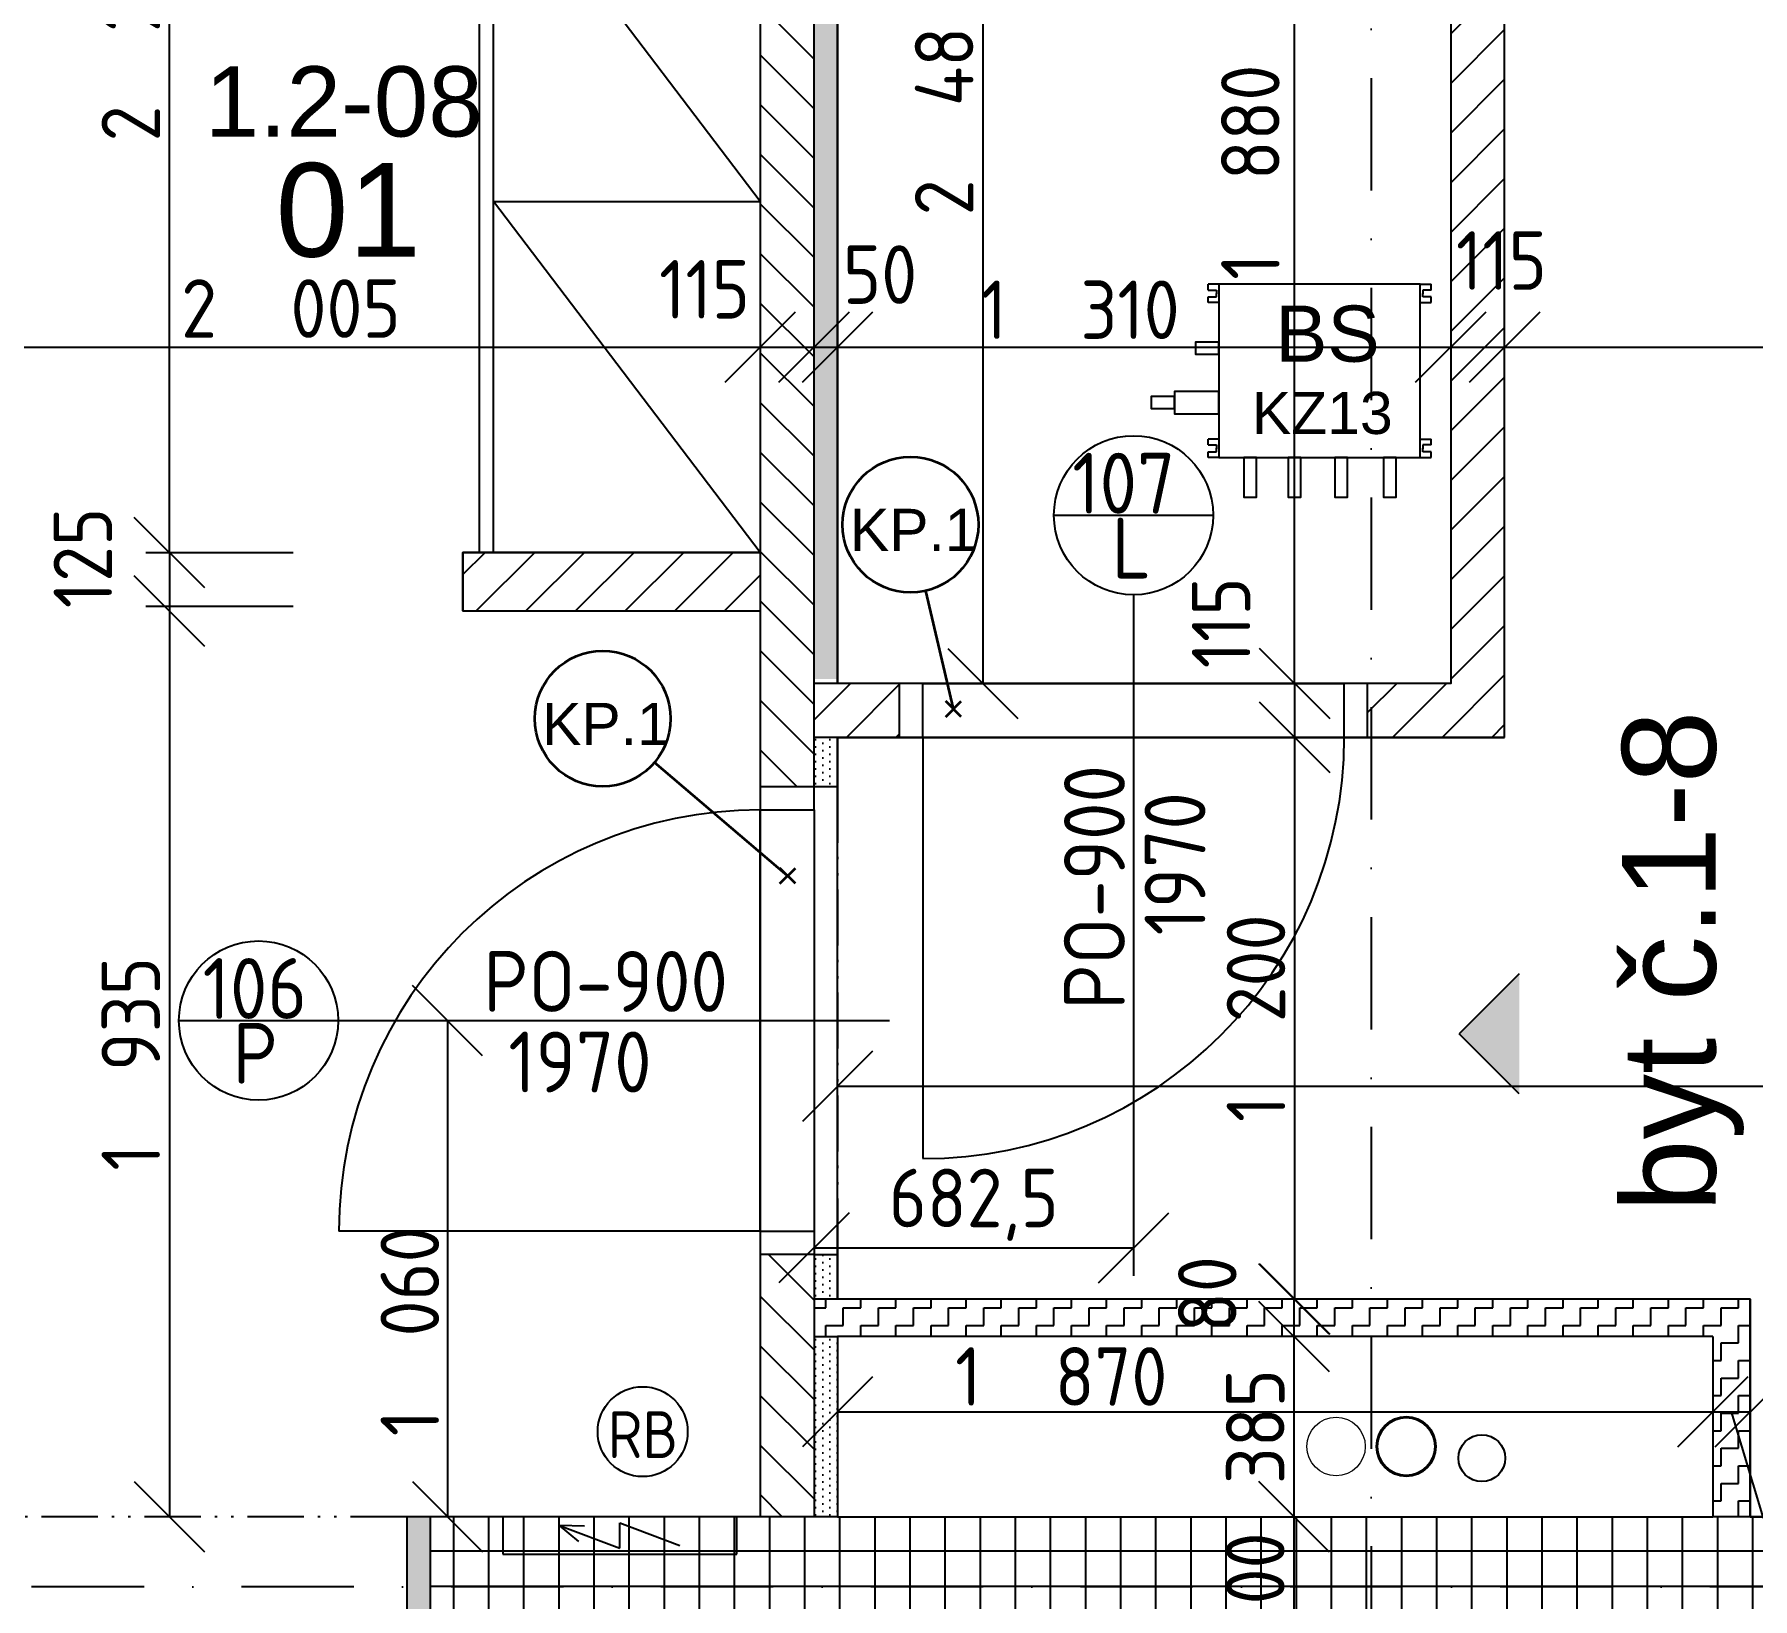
# Model space of a CAD drawing. Extents: x 4511820 to 5180432, y -1526536 to -944957.
# Drawn here: x 4986530 to 4990201, y -1338380 to -1335038 of the extents above; entities that cross this region are included whole.
import ezdxf

# ---------------------------------------------------------------- set-up
doc = ezdxf.new("R2010")
doc.units = 0
doc.header["$MEASUREMENT"] = 0
doc.linetypes.add('ACAD_ISO12W100', pattern=[22, 12, -3, 0.5, -3, 0.5, -3])
doc.linetypes.add('BODKOCIARKOVANA_3', pattern=[5.6, 3, -1.3, 0, -1.3])
doc.layers.get('0').update_dxf_attribs({"linetype": 'CONTINUOUS'})
doc.layers.get('Defpoints').update_dxf_attribs({"color": 61, "linetype": 'CONTINUOUS'})
for name, color, linetype in [('DVERE', 45, 'CONTINUOUS'), ('KÓTY', 4, 'CONTINUOUS'), ('MÚRY', 1, 'CONTINUOUS'), ('osi', 253, 'CONTINUOUS'), ('Plochy', 41, 'CONTINUOUS'), ('POPIS', 7, 'CONTINUOUS'), ('TENKÁ', 7, 'CONTINUOUS'), ('ZARIADENIE', 47, 'CONTINUOUS'), ('ZZ-chladenie', 133, 'CONTINUOUS'), ('ZZ-elektro', 221, 'CONTINUOUS'), ('zz-vetr', 52, 'CONTINUOUS'), ('ŠRAFY', 82, 'CONTINUOUS')]:
    doc.layers.add(name, color=color, linetype=linetype)
for name, color, linetype, lineweight in [('preklady', 74, 'CONTINUOUS', 35), ('zz-kanal-daždová', 136, 'CONTINUOUS', 40), ('zz-kanal-splaskova', 37, 'CONTINUOUS', 18)]:
    doc.layers.add(name, color=color, linetype=linetype, lineweight=lineweight)
doc.styles.add('ARIAL', font='arial.ttf')
doc.styles.add('Style-Arial', font='arial.ttf')
doc.styles.add('STYLE1', font='isocp.shx')
doc.dimstyles.new('STANDARD-50', dxfattribs={"dimtxt": 125, "dimasz": 150, "dimexe": 10, "dimexo": 200, "dimgap": 20, "dimtad": 1, "dimdsep": 46, "dimlunit": 6, "dimtxsty": 'STYLE1', "dimblk1": 'OBLIQUE', "dimblk2": 'OBLIQUE', "dimsah": 1, "dimcen": 2.5, "dimse1": 1, "dimse2": 1, "dimadec": 0, "dimazin": 0, "dimtfac": 1, "dimtmove": 1, "dimatfit": 3, "dimldrblk": 'OBLIQUE', "dimfxl": 1, "dimtolj": 1, "dimtzin": 0, "dimarcsym": 0})
pattern_1 = [(135, (-2976355.03, 23031.926), (-53.0330086, -53.0330086), [])]
pattern_2 = [(45, (515270.5, 128041), (-53.0330086, 53.0330086), [])]
pattern_3 = [(90, (-71441.844, -199631), (-15.625, 7.8125), [0, -15.625])]

# ---------------------------------------------------------------- blocks, each defined once
blk = doc.blocks.new('_OBLIQUE')
at = {"color": 0, "linetype": 'ByBlock'}
blk.add_line((-0.5, -0.5), (0.5, 0.5), dxfattribs=at)
blk = doc.blocks.new('*D22732')
at = {"layer": 'Defpoints', "color": 0}
for p in [(4988878.5, -1336425.2), (4988878.5, -1336540.2), (4989222.5, -1336540.2)]:
    blk.add_point(p, dxfattribs=at)
at = {"layer": 'KÓTY', "color": 0, "lineweight": -2}
blk.add_line((4989222.5, -1336425.2), (4989222.5, -1336540.2), dxfattribs=at)
at = {"layer": 'KÓTY', "color": 0, "linetype": 'ByBlock', "lineweight": -2, "xscale": 150, "yscale": 150, "zscale": 150}
for p, rotation in [((4989222.5, -1336425.2), 90), ((4989222.5, -1336540.2), 270)]:
    blk.add_blockref('_OBLIQUE', p, dxfattribs=dict(at, rotation=rotation))
at = {"layer": 'KÓTY', "color": 0, "insert": (4989065.5, -1336295.5), "char_height": 125, "attachment_point": 5, "rotation": 90, "style": 'STYLE1'}
blk.add_mtext('\\A1;115', dxfattribs=at)
blk = doc.blocks.new('*D22733')
at = {"layer": 'Defpoints', "color": 0}
for p in [(4989222.5, -1336540.2), (4989222.5, -1337740.2), (4989222.5, -1337740.2)]:
    blk.add_point(p, dxfattribs=at)
at = {"layer": 'KÓTY', "color": 0, "lineweight": -2}
blk.add_line((4989222.5, -1336540.2), (4989222.5, -1337740.2), dxfattribs=at)
at = {"layer": 'KÓTY', "color": 0, "linetype": 'ByBlock', "lineweight": -2, "xscale": 150, "yscale": 150, "zscale": 150}
for p, rotation in [((4989222.5, -1336540.2), 90), ((4989222.5, -1337740.2), 270)]:
    blk.add_blockref('_OBLIQUE', p, dxfattribs=dict(at, rotation=rotation))
at = {"layer": 'KÓTY', "color": 0, "insert": (4989140, -1337140.2), "char_height": 125, "attachment_point": 5, "rotation": 90, "style": 'STYLE1'}
blk.add_mtext('\\A1;1ﾠ200', dxfattribs=at)
blk = doc.blocks.new('*D22742')
at = {"layer": 'Defpoints', "color": 0}
for p in [(4987128.5, -1336145.2), (4986819, -1336270.2), (4987128.5, -1336270.2)]:
    blk.add_point(p, dxfattribs=at)
at = {"layer": 'KÓTY', "color": 0, "lineweight": -2}
blk.add_line((4986819, -1336145.2), (4986819, -1336270.2), dxfattribs=at)
at = {"layer": 'KÓTY', "color": 0, "linetype": 'ByBlock', "lineweight": -2, "xscale": 150, "yscale": 150, "zscale": 150}
for p, rotation in [((4986819, -1336145.2), 90), ((4986819, -1336270.2), 270)]:
    blk.add_blockref('_OBLIQUE', p, dxfattribs=dict(at, rotation=rotation))
at = {"layer": 'KÓTY', "color": 0, "insert": (4986634, -1336156.9), "char_height": 125, "attachment_point": 5, "rotation": 90, "style": 'STYLE1'}
blk.add_mtext('\\A1;125', dxfattribs=at)
blk = doc.blocks.new('*D22743')
at = {"layer": 'Defpoints', "color": 0}
for p in [(4987128.5, -1336270.2), (4986819, -1338205.2), (4987128.5, -1338205.2)]:
    blk.add_point(p, dxfattribs=at)
at = {"layer": 'KÓTY', "color": 0, "lineweight": -2}
blk.add_line((4986819, -1336270.2), (4986819, -1338205.2), dxfattribs=at)
at = {"layer": 'KÓTY', "color": 0, "linetype": 'ByBlock', "lineweight": -2, "xscale": 150, "yscale": 150, "zscale": 150}
for p, rotation in [((4986819, -1336270.2), 90), ((4986819, -1338205.2), 270)]:
    blk.add_blockref('_OBLIQUE', p, dxfattribs=dict(at, rotation=rotation))
at = {"layer": 'KÓTY', "color": 0, "insert": (4986736.5, -1337237.7), "char_height": 125, "attachment_point": 5, "rotation": 90, "style": 'STYLE1'}
blk.add_mtext('\\A1;1ﾠ935', dxfattribs=at)
blk = doc.blocks.new('*D22745')
at = {"layer": 'Defpoints', "color": 0}
for p in [(4986819, -1333920.2), (4987128.5, -1333920.2), (4987128.5, -1336145.2)]:
    blk.add_point(p, dxfattribs=at)
at = {"layer": 'KÓTY', "color": 0, "lineweight": -2}
blk.add_line((4986819, -1336145.2), (4986819, -1333920.2), dxfattribs=at)
at = {"layer": 'KÓTY', "color": 0, "linetype": 'ByBlock', "lineweight": -2, "xscale": 150, "yscale": 150, "zscale": 150}
for p, rotation in [((4986819, -1333920.2), 90), ((4986819, -1336145.2), 270)]:
    blk.add_blockref('_OBLIQUE', p, dxfattribs=dict(at, rotation=rotation))
at = {"layer": 'KÓTY', "color": 0, "insert": (4986736.5, -1335032.7), "char_height": 125, "attachment_point": 5, "rotation": 90, "style": 'STYLE1'}
blk.add_mtext('\\A1;2ﾠ225', dxfattribs=at)
blk = doc.blocks.new('*D22748')
at = {"layer": 'Defpoints', "color": 0}
for p in [(4986076, -1335706.5), (4988081, -1335706.5), (4988081, -1335706.5)]:
    blk.add_point(p, dxfattribs=at)
at = {"layer": 'KÓTY', "color": 0, "lineweight": -2}
blk.add_line((4986076, -1335706.5), (4988081, -1335706.5), dxfattribs=at)
at = {"layer": 'KÓTY', "color": 0, "linetype": 'ByBlock', "lineweight": -2, "xscale": 150, "yscale": 150, "zscale": 150, "rotation": 180}
blk.add_blockref('_OBLIQUE', (4986076, -1335706.5), dxfattribs=at)
at = {"layer": 'KÓTY', "color": 0, "linetype": 'ByBlock', "lineweight": -2, "xscale": 150, "yscale": 150, "zscale": 150}
blk.add_blockref('_OBLIQUE', (4988081, -1335706.5), dxfattribs=at)
at = {"layer": 'KÓTY', "color": 0, "insert": (4987078.5, -1335624), "char_height": 125, "attachment_point": 5, "style": 'STYLE1'}
blk.add_mtext('\\A1;2ﾠ005', dxfattribs=at)
blk = doc.blocks.new('*D22749')
at = {"layer": 'Defpoints', "color": 0}
for p in [(4988081, -1335706.5), (4988196, -1335706.5), (4988196, -1335706.5)]:
    blk.add_point(p, dxfattribs=at)
at = {"layer": 'KÓTY', "color": 0, "lineweight": -2}
blk.add_line((4988081, -1335706.5), (4988196, -1335706.5), dxfattribs=at)
at = {"layer": 'KÓTY', "color": 0, "linetype": 'ByBlock', "lineweight": -2, "xscale": 150, "yscale": 150, "zscale": 150, "rotation": 180}
blk.add_blockref('_OBLIQUE', (4988081, -1335706.5), dxfattribs=at)
at = {"layer": 'KÓTY', "color": 0, "linetype": 'ByBlock', "lineweight": -2, "xscale": 150, "yscale": 150, "zscale": 150}
blk.add_blockref('_OBLIQUE', (4988196, -1335706.5), dxfattribs=at)
at = {"layer": 'KÓTY', "color": 0, "insert": (4987962, -1335583), "char_height": 125, "attachment_point": 5, "style": 'STYLE1'}
blk.add_mtext('\\A1;115', dxfattribs=at)
blk = doc.blocks.new('*D22750')
at = {"layer": 'Defpoints', "color": 0}
for p in [(4988196, -1335706.5), (4988246, -1335706.5), (4988246, -1335706.5)]:
    blk.add_point(p, dxfattribs=at)
at = {"layer": 'KÓTY', "color": 0, "lineweight": -2}
blk.add_line((4988196, -1335706.5), (4988246, -1335706.5), dxfattribs=at)
at = {"layer": 'KÓTY', "color": 0, "linetype": 'ByBlock', "lineweight": -2, "xscale": 150, "yscale": 150, "zscale": 150, "rotation": 180}
blk.add_blockref('_OBLIQUE', (4988196, -1335706.5), dxfattribs=at)
at = {"layer": 'KÓTY', "color": 0, "linetype": 'ByBlock', "lineweight": -2, "xscale": 150, "yscale": 150, "zscale": 150}
blk.add_blockref('_OBLIQUE', (4988246, -1335706.5), dxfattribs=at)
at = {"layer": 'KÓTY', "color": 0, "insert": (4988337, -1335551.5), "char_height": 125, "attachment_point": 5, "style": 'STYLE1'}
blk.add_mtext('\\A1;50', dxfattribs=at)
blk = doc.blocks.new('*D22751')
at = {"layer": 'Defpoints', "color": 0}
for p in [(4988246, -1335706.5), (4989556, -1335706.5), (4989556, -1335706.5)]:
    blk.add_point(p, dxfattribs=at)
at = {"layer": 'KÓTY', "color": 0, "lineweight": -2}
blk.add_line((4988246, -1335706.5), (4989556, -1335706.5), dxfattribs=at)
at = {"layer": 'KÓTY', "color": 0, "linetype": 'ByBlock', "lineweight": -2, "xscale": 150, "yscale": 150, "zscale": 150, "rotation": 180}
blk.add_blockref('_OBLIQUE', (4988246, -1335706.5), dxfattribs=at)
at = {"layer": 'KÓTY', "color": 0, "linetype": 'ByBlock', "lineweight": -2, "xscale": 150, "yscale": 150, "zscale": 150}
blk.add_blockref('_OBLIQUE', (4989556, -1335706.5), dxfattribs=at)
at = {"layer": 'KÓTY', "color": 0, "insert": (4988764.5, -1335626.7), "char_height": 125, "attachment_point": 5, "style": 'STYLE1'}
blk.add_mtext('\\A1;1ﾠ310', dxfattribs=at)
blk = doc.blocks.new('*D22752')
at = {"layer": 'Defpoints', "color": 0}
for p in [(4989556, -1335706.5), (4989671, -1335706.5), (4989671, -1335706.5)]:
    blk.add_point(p, dxfattribs=at)
at = {"layer": 'KÓTY', "color": 0, "lineweight": -2}
blk.add_line((4989556, -1335706.5), (4989671, -1335706.5), dxfattribs=at)
at = {"layer": 'KÓTY', "color": 0, "linetype": 'ByBlock', "lineweight": -2, "xscale": 150, "yscale": 150, "zscale": 150, "rotation": 180}
blk.add_blockref('_OBLIQUE', (4989556, -1335706.5), dxfattribs=at)
at = {"layer": 'KÓTY', "color": 0, "linetype": 'ByBlock', "lineweight": -2, "xscale": 150, "yscale": 150, "zscale": 150}
blk.add_blockref('_OBLIQUE', (4989671, -1335706.5), dxfattribs=at)
at = {"layer": 'KÓTY', "color": 0, "insert": (4989664.3, -1335521.5), "char_height": 125, "attachment_point": 5, "style": 'STYLE1'}
blk.add_mtext('\\A1;115', dxfattribs=at)
blk = doc.blocks.new('*D22753')
at = {"layer": 'Defpoints', "color": 0}
for p in [(4989222.5, -1334545.2), (4989371, -1334545.2), (4989221.7, -1336425.2)]:
    blk.add_point(p, dxfattribs=at)
at = {"layer": 'KÓTY', "color": 0, "lineweight": -2}
blk.add_line((4989222.5, -1336425.2), (4989222.5, -1334545.2), dxfattribs=at)
at = {"layer": 'KÓTY', "color": 0, "linetype": 'ByBlock', "lineweight": -2, "xscale": 150, "yscale": 150, "zscale": 150}
for p, rotation in [((4989222.5, -1334545.2), 90), ((4989222.5, -1336425.2), 270)]:
    blk.add_blockref('_OBLIQUE', p, dxfattribs=dict(at, rotation=rotation))
at = {"layer": 'KÓTY', "color": 0, "insert": (4989128, -1335332.9), "char_height": 125, "attachment_point": 5, "rotation": 90, "style": 'STYLE1'}
blk.add_mtext('\\A1;1ﾠ880', dxfattribs=at)
blk = doc.blocks.new('*D22754')
at = {"layer": 'Defpoints', "color": 0}
for p in [(4988246, -1333945.2), (4988246, -1336425.2), (4988556.5, -1336425.2)]:
    blk.add_point(p, dxfattribs=at)
at = {"layer": 'KÓTY', "color": 0, "lineweight": -2}
blk.add_line((4988556.5, -1333945.2), (4988556.5, -1336425.2), dxfattribs=at)
at = {"layer": 'KÓTY', "color": 0, "linetype": 'ByBlock', "lineweight": -2, "xscale": 150, "yscale": 150, "zscale": 150}
for p, rotation in [((4988556.5, -1333945.2), 90), ((4988556.5, -1336425.2), 270)]:
    blk.add_blockref('_OBLIQUE', p, dxfattribs=dict(at, rotation=rotation))
at = {"layer": 'KÓTY', "color": 0, "insert": (4988474, -1335185.2), "char_height": 125, "attachment_point": 5, "rotation": 90, "style": 'STYLE1'}
blk.add_mtext('\\A1;2ﾠ480', dxfattribs=at)
blk = doc.blocks.new('*D22758')
at = {"layer": 'Defpoints', "color": 0}
for p in [(4989671, -1335706.5), (4991321, -1335706.5), (4991321, -1335706.5)]:
    blk.add_point(p, dxfattribs=at)
at = {"layer": 'KÓTY', "color": 0, "lineweight": -2}
blk.add_line((4989671, -1335706.5), (4991321, -1335706.5), dxfattribs=at)
at = {"layer": 'KÓTY', "color": 0, "linetype": 'ByBlock', "lineweight": -2, "xscale": 150, "yscale": 150, "zscale": 150, "rotation": 180}
blk.add_blockref('_OBLIQUE', (4989671, -1335706.5), dxfattribs=at)
at = {"layer": 'KÓTY', "color": 0, "linetype": 'ByBlock', "lineweight": -2, "xscale": 150, "yscale": 150, "zscale": 150}
blk.add_blockref('_OBLIQUE', (4991321, -1335706.5), dxfattribs=at)
at = {"layer": 'KÓTY', "color": 0, "insert": (4990496, -1335624), "char_height": 125, "attachment_point": 5, "style": 'STYLE1'}
blk.add_mtext('\\A1;1ﾠ650', dxfattribs=at)
blk = doc.blocks.new('*D22848')
at = {"layer": 'Defpoints', "color": 0}
for p in [(4989222.5, -1337740.2), (4989221, -1337820.2), (4989222.5, -1337820.2)]:
    blk.add_point(p, dxfattribs=at)
at = {"layer": 'KÓTY', "color": 0, "lineweight": -2}
blk.add_line((4989221, -1337740.2), (4989221, -1337820.2), dxfattribs=at)
at = {"layer": 'KÓTY', "color": 0, "linetype": 'ByBlock', "lineweight": -2, "xscale": 150, "yscale": 150, "zscale": 150}
for p, rotation in [((4989221, -1337740.2), 90), ((4989221, -1337820.2), 270)]:
    blk.add_blockref('_OBLIQUE', p, dxfattribs=dict(at, rotation=rotation))
at = {"layer": 'KÓTY', "color": 0, "insert": (4989036, -1337729.4), "char_height": 125, "attachment_point": 5, "rotation": 90, "style": 'STYLE1'}
blk.add_mtext('\\A1;80', dxfattribs=at)
blk = doc.blocks.new('*D22849')
at = {"layer": 'Defpoints', "color": 0}
for p in [(4988246, -1337820.2), (4988196, -1338205.2), (4989221, -1338205.2)]:
    blk.add_point(p, dxfattribs=at)
at = {"layer": 'KÓTY', "color": 0, "lineweight": -2}
blk.add_line((4989221, -1337820.2), (4989221, -1338205.2), dxfattribs=at)
at = {"layer": 'KÓTY', "color": 0, "linetype": 'ByBlock', "lineweight": -2, "xscale": 150, "yscale": 150, "zscale": 150}
for p, rotation in [((4989221, -1337820.2), 90), ((4989221, -1338205.2), 270)]:
    blk.add_blockref('_OBLIQUE', p, dxfattribs=dict(at, rotation=rotation))
at = {"layer": 'KÓTY', "color": 0, "insert": (4989138.5, -1338012.7), "char_height": 125, "attachment_point": 5, "rotation": 90, "style": 'STYLE1'}
blk.add_mtext('\\A1;385', dxfattribs=at)
blk = doc.blocks.new('*D22850')
at = {"layer": 'Defpoints', "color": 0}
for p in [(4988246, -1337820.2), (4990116, -1337820.2), (4990116, -1337981)]:
    blk.add_point(p, dxfattribs=at)
at = {"layer": 'KÓTY', "color": 0, "lineweight": -2}
blk.add_line((4988246, -1337981), (4990116, -1337981), dxfattribs=at)
at = {"layer": 'KÓTY', "color": 0, "linetype": 'ByBlock', "lineweight": -2, "xscale": 150, "yscale": 150, "zscale": 150, "rotation": 180}
blk.add_blockref('_OBLIQUE', (4988246, -1337981), dxfattribs=at)
at = {"layer": 'KÓTY', "color": 0, "linetype": 'ByBlock', "lineweight": -2, "xscale": 150, "yscale": 150, "zscale": 150}
blk.add_blockref('_OBLIQUE', (4990116, -1337981), dxfattribs=at)
at = {"layer": 'KÓTY', "color": 0, "insert": (4988724, -1337905.5), "char_height": 125, "attachment_point": 5, "style": 'STYLE1'}
blk.add_mtext('\\A1;1ﾠ870', dxfattribs=at)
blk = doc.blocks.new('*D22851')
at = {"layer": 'Defpoints', "color": 0}
for p in [(4990116, -1337820.2), (4990196, -1337820.2), (4990196, -1337981)]:
    blk.add_point(p, dxfattribs=at)
at = {"layer": 'KÓTY', "color": 0, "lineweight": -2}
for p, q in [((4990116, -1337981), (4990196, -1337981)), ((4990224.3, -1338208.5), (4990156, -1337981)), ((4990401.8, -1338208.5), (4990224.3, -1338208.5))]:
    blk.add_line(p, q, dxfattribs=at)
at = {"layer": 'KÓTY', "color": 0, "linetype": 'ByBlock', "lineweight": -2, "xscale": 150, "yscale": 150, "zscale": 150, "rotation": 180}
blk.add_blockref('_OBLIQUE', (4990116, -1337981), dxfattribs=at)
at = {"layer": 'KÓTY', "color": 0, "linetype": 'ByBlock', "lineweight": -2, "xscale": 150, "yscale": 150, "zscale": 150}
blk.add_blockref('_OBLIQUE', (4990196, -1337981), dxfattribs=at)
at = {"layer": 'KÓTY', "color": 0, "insert": (4990313, -1338126), "char_height": 125, "attachment_point": 5, "style": 'STYLE1'}
blk.add_mtext('\\A1;80', dxfattribs=at)
blk = doc.blocks.new('*D22852')
at = {"layer": 'Defpoints', "color": 0}
for p in [(4993871, -1337285.5), (4988246, -1337740.2), (4993871, -1337740.2)]:
    blk.add_point(p, dxfattribs=at)
at = {"layer": 'KÓTY', "color": 0, "lineweight": -2}
blk.add_line((4988246, -1337285.5), (4993871, -1337285.5), dxfattribs=at)
at = {"layer": 'KÓTY', "color": 0, "linetype": 'ByBlock', "lineweight": -2, "xscale": 150, "yscale": 150, "zscale": 150, "rotation": 180}
blk.add_blockref('_OBLIQUE', (4988246, -1337285.5), dxfattribs=at)
at = {"layer": 'KÓTY', "color": 0, "linetype": 'ByBlock', "lineweight": -2, "xscale": 150, "yscale": 150, "zscale": 150}
blk.add_blockref('_OBLIQUE', (4993871, -1337285.5), dxfattribs=at)
at = {"layer": 'KÓTY', "color": 0, "insert": (4991058.5, -1337203), "char_height": 125, "attachment_point": 5, "style": 'STYLE1'}
blk.add_mtext('\\A1;5ﾠ625', dxfattribs=at)
blk = doc.blocks.new('*D22924')
at = {"layer": 'Defpoints', "color": 0}
for p in [(4989221, -1338205.2), (4989221, -1338505.2), (4989221, -1338505.2)]:
    blk.add_point(p, dxfattribs=at)
at = {"layer": 'KÓTY', "color": 0, "lineweight": -2}
blk.add_line((4989221, -1338205.2), (4989221, -1338505.2), dxfattribs=at)
at = {"layer": 'KÓTY', "color": 0, "linetype": 'ByBlock', "lineweight": -2, "xscale": 150, "yscale": 150, "zscale": 150}
for p, rotation in [((4989221, -1338205.2), 90), ((4989221, -1338505.2), 270)]:
    blk.add_blockref('_OBLIQUE', p, dxfattribs=dict(at, rotation=rotation))
at = {"layer": 'KÓTY', "color": 0, "insert": (4989138.5, -1338355.2), "char_height": 125, "attachment_point": 5, "rotation": 90, "style": 'STYLE1'}
blk.add_mtext('\\A1;300', dxfattribs=at)
blk = doc.blocks.new('*D31563')
at = {"layer": 'Defpoints', "color": 0}
for p in [(4987282.7, -1337145.2), (4987282.7, -1338205.2), (4987413, -1338205.2)]:
    blk.add_point(p, dxfattribs=at)
at = {"layer": 'KÓTY', "color": 0, "lineweight": -2}
blk.add_line((4987413, -1337145.2), (4987413, -1338205.2), dxfattribs=at)
at = {"layer": 'KÓTY', "color": 0, "linetype": 'ByBlock', "lineweight": -2, "xscale": 150, "yscale": 150, "zscale": 150}
for p, rotation in [((4987413, -1337145.2), 90), ((4987413, -1338205.2), 270)]:
    blk.add_blockref('_OBLIQUE', p, dxfattribs=dict(at, rotation=rotation))
at = {"layer": 'KÓTY', "color": 0, "insert": (4987332.5, -1337809), "char_height": 125, "attachment_point": 5, "rotation": 90, "style": 'STYLE1'}
blk.add_mtext('\\A1;1ﾠ060', dxfattribs=at)
blk = doc.blocks.new('*D55230')
at = {"layer": 'Defpoints', "color": 0}
for p in [(4988196, -1337595.2), (4988878.5, -1337595.2), (4988878.5, -1337630.7)]:
    blk.add_point(p, dxfattribs=at)
at = {"layer": 'KÓTY', "color": 0, "lineweight": -2}
blk.add_line((4988196, -1337630.7), (4988878.5, -1337630.7), dxfattribs=at)
at = {"layer": 'KÓTY', "color": 0, "linetype": 'ByBlock', "lineweight": -2, "xscale": 150, "yscale": 150, "zscale": 150, "rotation": 180}
blk.add_blockref('_OBLIQUE', (4988196, -1337630.7), dxfattribs=at)
at = {"layer": 'KÓTY', "color": 0, "linetype": 'ByBlock', "lineweight": -2, "xscale": 150, "yscale": 150, "zscale": 150}
blk.add_blockref('_OBLIQUE', (4988878.5, -1337630.7), dxfattribs=at)
at = {"layer": 'KÓTY', "color": 0, "insert": (4988537.2, -1337538.8), "char_height": 125, "attachment_point": 5, "style": 'STYLE1'}
blk.add_mtext('\\A1;682,5', dxfattribs=at)

msp = doc.modelspace()

# ---------------------------------------------------------------- hatches: boundary and pattern name
at = {"layer": 'TENKÁ'}
h = msp.add_hatch(color=256, dxfattribs=at)
h.dxf.hatch_style = 1
h.paths.add_polyline_path([(4989702.41, -1337045.179), (4989702.41, -1337302), (4989574, -1337173.59)])
at = {"layer": 'ŠRAFY', "ltscale": 0.25}
h = msp.add_hatch(dxfattribs=at)
h.set_pattern_fill('ANSI31', color=256, scale=600, angle=90, style=0)
h.set_pattern_definition(pattern_1)
h.paths.add_polyline_path([(4988081, -1333895.191), (4988081, -1336145.191), (4988081, -1336270.191), (4988081, -1336645.191), (4988196, -1336645.191), (4988196, -1336540.191), (4988196, -1336415.191), (4988196, -1333895.191)])
at = {"layer": 'ŠRAFY'}
h = msp.add_hatch(dxfattribs=at)
h.set_pattern_fill('DOTS', color=256, scale=250, angle=90)
h.set_pattern_definition(pattern_3)
h.paths.add_polyline_path([(4988196, -1333895.191), (4988196, -1336415.191), (4988246, -1336415.191), (4988246, -1333945.191)])
at = {"layer": 'ŠRAFY', "ltscale": 0.25}
h = msp.add_hatch(dxfattribs=at)
h.set_pattern_fill('ANSI31', color=256, scale=600, style=0)
h.set_pattern_definition(pattern_2)
h.paths.add_polyline_path([(4989671, -1336540.191), (4989671, -1334545.191), (4989556, -1334545.191), (4989556, -1336415.191), (4989556, -1336425.191), (4989378.5, -1336425.191), (4989378.5, -1336540.191)])
h = msp.add_hatch(dxfattribs=at)
h.set_pattern_fill('ANSI31', color=256, scale=600, style=0)
h.set_pattern_definition(pattern_2)
h.paths.add_polyline_path([(4988081, -1336145.191), (4987446, -1336145.191), (4987446, -1336270.191), (4988081, -1336270.191)])
h = msp.add_hatch(dxfattribs=at)
h.set_pattern_fill('ANSI31', color=256, scale=600, style=0)
h.set_pattern_definition(pattern_2)
h.paths.add_polyline_path([(4988196, -1336540.191), (4988246, -1336540.191), (4988378.5, -1336540.191), (4988378.5, -1336425.191), (4988246, -1336425.191), (4988196, -1336425.191)])
at = {"layer": 'ŠRAFY'}
h = msp.add_hatch(dxfattribs=at)
h.set_pattern_fill('DOTS', color=256, scale=250, angle=90)
h.set_pattern_definition(pattern_3)
h.paths.add_polyline_path([(4988196, -1336645.191), (4988246, -1336645.191), (4988246, -1336540.191), (4988196, -1336540.191)])
at = {"layer": 'ŠRAFY', "ltscale": 0.25}
h = msp.add_hatch(dxfattribs=at)
h.set_pattern_fill('ANSI31', color=256, scale=600, angle=90, style=0)
h.set_pattern_definition(pattern_1)
h.paths.add_polyline_path([(4988196, -1338205.191), (4988196, -1337820.191), (4988196, -1337740.191), (4988196, -1337645.191), (4988081, -1337645.191), (4988081, -1338205.191)])
at = {"layer": 'ŠRAFY'}
h = msp.add_hatch(dxfattribs=at)
h.set_pattern_fill('DOTS', color=256, scale=250, angle=90)
h.set_pattern_definition(pattern_3)
h.paths.add_polyline_path([(4988246, -1337740.191), (4988246, -1337645.191), (4988196, -1337645.191), (4988196, -1337740.191)])
at = {"layer": 'ŠRAFY', "ltscale": 0.25}
h = msp.add_hatch(dxfattribs=at)
h.set_pattern_fill('ZIGZAG', color=256, scale=300, style=0)
h.set_pattern_definition([(0, (-68841.5, 128041), (37.5, 37.5), [37.5, -37.5]), (90, (-68804, 128041), (-37.5, 37.5), [37.5, -37.5])])
h.paths.add_polyline_path([(4988246, -1337820.191), (4990116, -1337820.191), (4990116, -1338205.191), (4990196, -1338205.191), (4990196, -1337740.191), (4988246, -1337740.191), (4988196, -1337740.191), (4988196, -1337820.191)])
at = {"layer": 'ŠRAFY'}
h = msp.add_hatch(dxfattribs=at)
h.set_pattern_fill('DOTS', color=256, scale=250, angle=90)
h.set_pattern_definition(pattern_3)
h.paths.add_polyline_path([(4988196, -1337820.191), (4988196, -1338205.191), (4988246, -1338205.191), (4988246, -1337820.191)])
h = msp.add_hatch(dxfattribs=at)
h.set_pattern_fill('DOTS', color=256, scale=250, angle=90)
h.set_pattern_definition([(90, (-71441.844, -199631), (-15.625, 7.8125), [0, -15.625])])
h.paths.add_polyline_path([(4987376, -1344815.191), (4987376, -1338205.191), (4987326, -1338205.191), (4987326, -1344815.191)])
at = {"layer": 'ŠRAFY', "ltscale": 0.25}
h = msp.add_hatch(dxfattribs=at)
h.set_pattern_fill('ANSI37', color=256, scale=600, angle=45)
h.set_pattern_definition([(90, (-3307273.674, 493071.734), (-75, 1e-14), []), (180, (-3307273.674, 493071.734), (-1e-14, -75), [])])
h.paths.add_polyline_path([(4990196, -1338205.191), (4990116, -1338205.191), (4988246, -1338205.191), (4988081, -1338205.191), (4987376, -1338205.191), (4987376, -1338505.191), (4987491, -1338505.191), (4989841, -1338505.191), (4989956, -1338505.191), (4991511, -1338505.191), (4991626, -1338505.191), (4991626, -1338320.191), (4991671, -1338320.191), (4991671, -1338205.191)])

# ---------------------------------------------------------------- linework, layer by layer
at = {"layer": 'DVERE', "ltscale": 0.25}
for p, q in [((4988708.5, -1336065.701), (4989048.5, -1336065.701)), ((4988878.5, -1336235.701), (4988878.5, -1337690.691)), ((4986839.344, -1337145.191), (4987179.344, -1337145.191)), ((4986954.344, -1337145.191), (4988357, -1337145.191)), ((4986954.344, -1337145.191), (4988357, -1337145.191))]:
    msp.add_line(p, q, dxfattribs=at)
at = {"layer": 'DVERE'}
for p, q in [((4988428.5, -1336425.191), (4989328.5, -1336425.191)), ((4989328.5, -1336540.191), (4988428.5, -1336540.191)), ((4988428.5, -1336540.191), (4988428.5, -1337440.191)), ((4988081, -1337595.191), (4988081, -1336695.191)), ((4988196, -1336695.191), (4988196, -1337595.191)), ((4988081, -1337595.191), (4987181, -1337595.191))]:
    msp.add_line(p, q, dxfattribs=at)
at = {"layer": 'DVERE', "ltscale": 0.25}
for centre in [(4988878.5, -1336065.701), (4987009.344, -1337145.191)]:
    msp.add_circle(centre, 170, dxfattribs=at)
at = {"layer": 'DVERE'}
for centre, start, end in [((4988428.5, -1336540.191), 270, 0), ((4988081, -1337595.191), 90, 180)]:
    msp.add_arc(centre, 900, start, end, dxfattribs=at)
at = {"layer": 'KÓTY'}
for p, q in [((4986768.5, -1336145.191), (4987083.5, -1336145.191)), ((4986768.5, -1336260.191), (4987083.5, -1336260.191))]:
    msp.add_line(p, q, dxfattribs=at)
at = {"layer": 'MÚRY', "ltscale": 0.25}
for p, q in [((4988081, -1333895.191), (4988081, -1336145.191)), ((4988246, -1333945.191), (4988246, -1336425.191)), ((4987446, -1336145.191), (4988081, -1336145.191)), ((4987446, -1336270.191), (4987446, -1336145.191)), ((4987446, -1336270.191), (4988081, -1336270.191)), ((4988081, -1336270.191), (4988081, -1336695.191)), ((4988246, -1336540.191), (4988246, -1336645.191)), ((4988196, -1336645.191), (4988246, -1336645.191)), ((4988196, -1336695.191), (4988196, -1336645.191)), ((4990196, -1337740.191), (4988246, -1337740.191)), ((4990196, -1337740.191), (4990196, -1338205.191)), ((4990116, -1337820.191), (4988246, -1337820.191)), ((4990116, -1337820.191), (4990116, -1338205.191))]:
    msp.add_line(p, q, dxfattribs=at)
at = {"layer": 'MÚRY'}
for p, q in [((4989556, -1334545.191), (4989556, -1336425.191)), ((4989671, -1336540.191), (4989671, -1334545.191)), ((4988428.5, -1336425.191), (4988246, -1336425.191)), ((4988428.5, -1336540.191), (4988428.5, -1336425.191)), ((4989556, -1336425.191), (4989328.5, -1336425.191)), ((4989328.5, -1336540.191), (4989328.5, -1336425.191)), ((4988428.5, -1336540.191), (4988246, -1336540.191)), ((4989671, -1336540.191), (4989328.5, -1336540.191)), ((4988081, -1336695.191), (4988196, -1336695.191)), ((4988081, -1337595.191), (4988081, -1338205.191)), ((4988081, -1337595.191), (4988196, -1337595.191)), ((4988196, -1337595.191), (4988196, -1337645.191)), ((4988196, -1337645.191), (4988246, -1337645.191)), ((4988246, -1337645.191), (4988246, -1337740.191)), ((4988246, -1337820.191), (4988246, -1338205.191)), ((4988081, -1338205.191), (4987326, -1338205.191)), ((4987326, -1338205.191), (4987326, -1344815.191)), ((4988246, -1338205.191), (4990116, -1338205.191)), ((4990196, -1338205.191), (4991676, -1338205.191))]:
    msp.add_line(p, q, dxfattribs=at)
at = {"layer": 'osi', "linetype": 'BODKOCIARKOVANA_3', "ltscale": 80}
for p, q in [((4989386, -1310038), (4989386, -1347555.191)), ((5041881, -1338355.191), (4978211, -1338355.191))]:
    msp.add_line(p, q, dxfattribs=at)
at = {"layer": 'Plochy'}
for points in [[(4989671, -1336540.191), (4989671, -1328945.191), (4989536, -1328945.191), (4989536, -1327245.191), (4993871, -1327245.191), (4993871, -1328945.191), (4991321, -1328945.191), (4991321, -1332695.191), (4991571, -1332695.191), (4991571, -1332305.191), (4992771, -1332305.191), (4992771, -1332585.191), (4993871, -1332585.191), (4993871, -1334245.191), (4991321, -1334245.191), (4991321, -1336825.191), (4993871, -1336825.191), (4993871, -1338205.191), (4990196, -1338205.191), (4990196, -1337740.191), (4988246, -1337740.191), (4988246, -1336540.191), (4989671, -1336540.191)], [(4988081, -1338205.191), (4987326, -1338205.191), (4987326, -1338505.191), (4986076, -1338505.191), (4986076, -1334935.191), (4985211, -1334935.191), (4985211, -1333895.191), (4988081, -1333895.191), (4988081, -1336145.191), (4987446, -1336145.191), (4987446, -1336270.191), (4988081, -1336270.191)], [(4988246, -1336425.191), (4988246, -1333945.191), (4989371, -1333945.191), (4989371, -1334545.191), (4989556, -1334545.191), (4989556, -1336425.191)]]:
    msp.add_lwpolyline(points, close=True, dxfattribs=at)
at = {"layer": 'preklady'}
for p, q in [((4988493.882, -1336479.382), (4988434.955, -1336226.897)), ((4988477.265, -1336495.999), (4988510.499, -1336462.765)), ((4988510.5, -1336496), (4988477.266, -1336462.766)), ((4988139.5, -1336836), (4987854.973, -1336594.11)), ((4988122.882, -1336852.616), (4988156.116, -1336819.382)), ((4988156.117, -1336852.617), (4988122.883, -1336819.383))]:
    msp.add_line(p, q, dxfattribs=at)
at = {"layer": 'preklady', "ltscale": 0.25}
for centre in [(4988402, -1336085.691), (4987744.5, -1336500.191)]:
    msp.add_circle(centre, 145, dxfattribs=at)
at = {"layer": 'TENKÁ'}
for p, q in [((4988196, -1336645.191), (4988196, -1333895.191)), ((4988081, -1336145.191), (4988081, -1336270.191)), ((4988246, -1336425.191), (4988196, -1336425.191)), ((4988378.5, -1336540.191), (4988378.5, -1336425.191)), ((4989378.5, -1336540.191), (4989378.5, -1336425.191)), ((4988246, -1336540.191), (4988196, -1336540.191)), ((4988081, -1336645.191), (4988196, -1336645.191)), ((4989702.41, -1337045.179), (4989574, -1337173.59)), ((4989702.41, -1337302), (4989574, -1337173.59)), ((4988196, -1337645.191), (4988081, -1337645.191)), ((4988196, -1337645.191), (4988196, -1338205.191)), ((4988246, -1337740.191), (4988196, -1337740.191)), ((4988196, -1337820.191), (4988246, -1337820.191)), ((4987376, -1338205.191), (4987376, -1344815.191)), ((4988246, -1338205.191), (4988081, -1338205.191)), ((4990196, -1338205.191), (4990116, -1338205.191))]:
    msp.add_line(p, q, dxfattribs=at)
at = {"layer": 'TENKÁ', "linetype": 'ACAD_ISO12W100', "ltscale": 10}
for p, q in [((4988246, -1336645.191), (4988246, -1337645.191)), ((4987326, -1338205.191), (4986076, -1338205.191))]:
    msp.add_line(p, q, dxfattribs=at)
at = {"layer": 'ZARIADENIE'}
for p, q in [((4987481, -1336145.191), (4987481, -1333895.191)), ((4987511, -1336145.191), (4987511, -1333895.191)), ((4988081, -1335395.191), (4987511, -1334645.191)), ((4987511, -1335395.191), (4988081, -1335395.191)), ((4988081, -1336145.191), (4987511, -1335395.191))]:
    msp.add_line(p, q, dxfattribs=at)
at = {"layer": 'ZZ-chladenie'}
for p, q in [((4989061, -1335572.249), (4989038.096, -1335572.249)), ((4989038.096, -1335584.631), (4989038.096, -1335572.249)), ((4989038.096, -1335584.631), (4989055.47, -1335584.631)), ((4989055.47, -1335584.631), (4989055.47, -1335591.809)), ((4989055.47, -1335585.631), (4989055.47, -1335592.809)), ((4989055.47, -1335598.988), (4989055.47, -1335591.809)), ((4989491, -1335572.249), (4989061, -1335572.249)), ((4989061, -1335572.249), (4989061, -1335942.249)), ((4989491, -1335942.249), (4989491, -1335572.249)), ((4989491, -1335572.249), (4989513.904, -1335572.249)), ((4989513.904, -1335584.631), (4989496.53, -1335584.631)), ((4989496.53, -1335584.631), (4989496.53, -1335591.809)), ((4989496.53, -1335585.631), (4989496.53, -1335592.809)), ((4989496.53, -1335598.988), (4989496.53, -1335591.809)), ((4989513.904, -1335584.631), (4989513.904, -1335572.249)), ((4989038.096, -1335611.37), (4989038.096, -1335598.988)), ((4989038.096, -1335598.988), (4989055.47, -1335598.988)), ((4989061, -1335611.37), (4989038.096, -1335611.37)), ((4989491, -1335611.37), (4989513.904, -1335611.37)), ((4989513.904, -1335598.988), (4989496.53, -1335598.988)), ((4989513.904, -1335611.37), (4989513.904, -1335598.988)), ((4989061, -1335903.128), (4989038.096, -1335903.128)), ((4989038.096, -1335915.51), (4989038.096, -1335903.128)), ((4989038.096, -1335915.51), (4989055.47, -1335915.51)), ((4989055.47, -1335915.51), (4989055.47, -1335922.688)), ((4989055.47, -1335916.51), (4989055.47, -1335923.688)), ((4989055.47, -1335929.867), (4989055.47, -1335922.688)), ((4989491, -1335903.128), (4989513.904, -1335903.128)), ((4989513.904, -1335915.51), (4989496.53, -1335915.51)), ((4989496.53, -1335915.51), (4989496.53, -1335922.688)), ((4989496.53, -1335916.51), (4989496.53, -1335923.688)), ((4989496.53, -1335929.867), (4989496.53, -1335922.688)), ((4989513.904, -1335915.51), (4989513.904, -1335903.128)), ((4989038.096, -1335942.249), (4989038.096, -1335929.867)), ((4989038.096, -1335929.867), (4989055.47, -1335929.867)), ((4989061, -1335942.249), (4989038.096, -1335942.249)), ((4989061, -1335942.249), (4989491, -1335942.249)), ((4989491, -1335942.249), (4989513.904, -1335942.249)), ((4989513.904, -1335929.867), (4989496.53, -1335929.867)), ((4989513.904, -1335942.249), (4989513.904, -1335929.867))]:
    msp.add_line(p, q, dxfattribs=at)
for points in [[(4989061, -1335696.025), (4989011.142, -1335696.025), (4989011.142, -1335721.651), (4989061, -1335721.651)], [(4988966.154, -1335812.103), (4988916.296, -1335812.103), (4988916.296, -1335837.729), (4988966.154, -1335837.729)], [(4989061, -1335801.099), (4988966.154, -1335801.099), (4988966.154, -1335848.733), (4989061, -1335848.733)], [(4989141.294, -1335942.249), (4989114.272, -1335942.249), (4989114.272, -1336027.266), (4989141.294, -1336027.266)], [(4989235.723, -1335942.249), (4989208.7, -1335942.249), (4989208.7, -1336027.266), (4989235.723, -1336027.266)], [(4989335.761, -1335942.249), (4989308.738, -1335942.249), (4989308.738, -1336027.266), (4989335.761, -1336027.266)], [(4989439.539, -1335942.249), (4989412.516, -1335942.249), (4989412.516, -1336027.266), (4989439.539, -1336027.266)]]:
    msp.add_lwpolyline(points, close=True, dxfattribs=at)
at = {"layer": 'ZZ-elektro'}
for p, q in [((4987531, -1338205.191), (4987531, -1338285.191)), ((4987652.507, -1338223.79), (4987781, -1338272.074)), ((4987705.813, -1338225.113), (4987652.507, -1338223.79)), ((4987693.493, -1338257.899), (4987652.507, -1338223.79)), ((4987781, -1338272.074), (4987781, -1338218.361)), ((4987781, -1338218.361), (4987909.493, -1338266.645)), ((4988031, -1338285.191), (4988031, -1338205.191)), ((4987531, -1338285.191), (4988031, -1338285.191))]:
    msp.add_line(p, q, dxfattribs=at)
msp.add_circle((4987829.887, -1338023.493), 96, dxfattribs=at)
at = {"layer": 'zz-kanal-daždová'}
msp.add_circle((4989461, -1338055.191), 62.5, dxfattribs=at)
at = {"layer": 'zz-kanal-splaskova'}
msp.add_circle((4989311, -1338055.191), 62.5, dxfattribs=at)
at = {"layer": 'zz-vetr'}
msp.add_circle((4989622.465, -1338080.191), 50, dxfattribs=at)

# ---------------------------------------------------------------- texts
at = {"layer": 'DVERE', "style": 'STYLE1'}
for s, p in [('107', (4988747.47, -1336062.201)), ('L', (4988831.97, -1336200.837)), ('106', (4986889.814, -1337141.691)), ('P', (4986954.314, -1337280.328))]:
    msp.add_text(s, height=130, dxfattribs=at).set_placement(p)
at = {"layer": 'POPIS', "lineweight": 40, "ltscale": 0.25, "style": 'ARIAL'}
for s, height, p in [('1.2-08', 150, (4986894.411, -1335256.579)), ('01', 200, (4987045.828, -1335513.225))]:
    msp.add_text(s, height=height, dxfattribs=at).set_placement(p)
at = {"layer": 'POPIS', "color": 213, "ltscale": 0.25, "style": 'Style-Arial'}
msp.add_text('byt č.1-8', height=200, rotation=90, dxfattribs=at).set_placement((4990121.973, -1337554.476))
at = {"layer": 'preklady', "linetype": 'Continuous', "lineweight": 20, "style": 'ARIAL'}
for p in [(4988272.736, -1336141.948), (4987615.236, -1336556.448)]:
    msp.add_text('KP.1', height=90, dxfattribs=at).set_placement(p)
at = {"layer": 'TENKÁ', "linetype": 'Continuous', "style": 'STYLE1'}
for s, p in [('PO-900', (4988859.917, -1337121.531)), ('1970', (4989032.024, -1336963.38))]:
    msp.add_text(s, height=130, rotation=90, dxfattribs=at).set_placement(p)
for s, p in [('PO-900', (4987489.834, -1337126.608)), ('1970', (4987542.811, -1337298.716))]:
    msp.add_text(s, height=130, dxfattribs=at).set_placement(p)
at = {"layer": 'ZZ-chladenie', "style": 'ARIAL'}
for s, height, p in [('BS', 120, (4989180.839, -1335737.691)), ('KZ13', 90, (4989131.503, -1335892.08))]:
    msp.add_text(s, height=height, dxfattribs=at).set_placement(p)
at = {"layer": 'ZZ-elektro', "style": 'STYLE1'}
msp.add_text('RB', height=100, dxfattribs=at).set_placement((4987755.259, -1338079.692))

# ---------------------------------------------------------------- dimensions: what is measured, and where the dimension line sits
at = {"layer": 'KÓTY'}
for base, p1, p2, picture, middle in [((4986819, -1333920.191), (4987128.5, -1336145.191), (4987128.5, -1333920.191), '*D22745', (4986736.457, -1335032.691)), ((4988556.5, -1336425.191), (4988246, -1333945.191), (4988246, -1336425.191), '*D22754', (4988473.957, -1335185.191)), ((4986819, -1336270.191), (4987128.5, -1336145.191), (4987128.5, -1336270.191), '*D22742', (4986634, -1336156.941)), ((4986819, -1338205.191), (4987128.5, -1336270.191), (4987128.5, -1338205.191), '*D22743', (4986736.457, -1337237.691)), ((4989222.5, -1337740.191), (4989222.5, -1336540.191), (4989222.5, -1337740.191), '*D22733', (4989139.957, -1337140.191)), ((4989221, -1337820.191), (4989222.5, -1337740.191), (4989222.5, -1337820.191), '*D22848', (4989036, -1337729.441)), ((4989221, -1338205.191), (4988246, -1337820.191), (4988196, -1338205.191), '*D22849', (4989138.5, -1338012.691)), ((4989221, -1338505.191), (4989221, -1338205.191), (4989221, -1338505.191), '*D22924', (4989138.5, -1338355.191))]:
    dim = msp.add_linear_dim(base=base, p1=p1, p2=p2, angle=90, dimstyle='STANDARD-50', dxfattribs=at)
    dim.commit()
    dim.dimension.update_dxf_attribs({"geometry": picture, "text_midpoint": middle})
for base, p1, p2, picture, middle in [((4989222.5, -1334545.191), (4989221.706, -1336425.191), (4989371, -1334545.191), '*D22753', (4989210.539, -1335332.946)), ((4989222.5, -1336540.191), (4988878.5, -1336425.191), (4988878.5, -1336540.191), '*D22732', (4989148, -1336295.5)), ((4987413, -1338205.191), (4987282.68, -1337145.191), (4987282.68, -1338205.191), '*D31563', (4987415, -1337809))]:
    dim = msp.add_linear_dim(base=base, p1=p1, p2=p2, angle=90, dimstyle='STANDARD-50', dxfattribs=at)
    dim.commit()
    dim.dimension.update_dxf_attribs({"geometry": picture, "text_midpoint": middle, "dimtype": 160})
for base, p1, p2, picture, middle in [((4989671, -1335706.5), (4989556, -1335706.5), (4989671, -1335706.5), '*D22752', (4989664.25, -1335521.5)), ((4988081, -1335706.5), (4986076, -1335706.5), (4988081, -1335706.5), '*D22748', (4987078.5, -1335623.957)), ((4991321, -1335706.5), (4989671, -1335706.5), (4991321, -1335706.5), '*D22758', (4990496, -1335623.957)), ((4993871, -1337285.5), (4988246, -1337740.191), (4993871, -1337740.191), '*D22852', (4991058.5, -1337202.957)), ((4990196, -1337981), (4990116, -1337820.191), (4990196, -1337820.191), '*D22851', (4990244.25, -1338126))]:
    dim = msp.add_linear_dim(base=base, p1=p1, p2=p2, dimstyle='STANDARD-50', dxfattribs=at)
    dim.commit()
    dim.dimension.update_dxf_attribs({"geometry": picture, "text_midpoint": middle})
for base, p1, p2, picture, middle in [((4988246, -1335706.5), (4988196, -1335706.5), (4988246, -1335706.5), '*D22750', (4988337, -1335634)), ((4988196, -1335706.5), (4988081, -1335706.5), (4988196, -1335706.5), '*D22749', (4987962, -1335665.5)), ((4989556, -1335706.5), (4988246, -1335706.5), (4989556, -1335706.5), '*D22751', (4988764.533, -1335709.264)), ((4990116, -1337981), (4988246, -1337820.191), (4990116, -1337820.191), '*D22850', (4988724, -1337988))]:
    dim = msp.add_linear_dim(base=base, p1=p1, p2=p2, dimstyle='STANDARD-50', dxfattribs=at)
    dim.commit()
    dim.dimension.update_dxf_attribs({"geometry": picture, "text_midpoint": middle, "dimtype": 160})
dim = msp.add_linear_dim(base=(4988878.5, -1337630.677), p1=(4988196, -1337595.191), p2=(4988878.5, -1337595.191), dimstyle='STANDARD-50', override={"dimtxsty": 'STYLE1', "dimldrblk": 'OBLIQUE'}, dxfattribs=at)
dim.commit()
dim.dimension.update_dxf_attribs({"geometry": '*D55230', "text_midpoint": (4988537.25, -1337538.802)})

doc.saveas('drawing.dxf')
